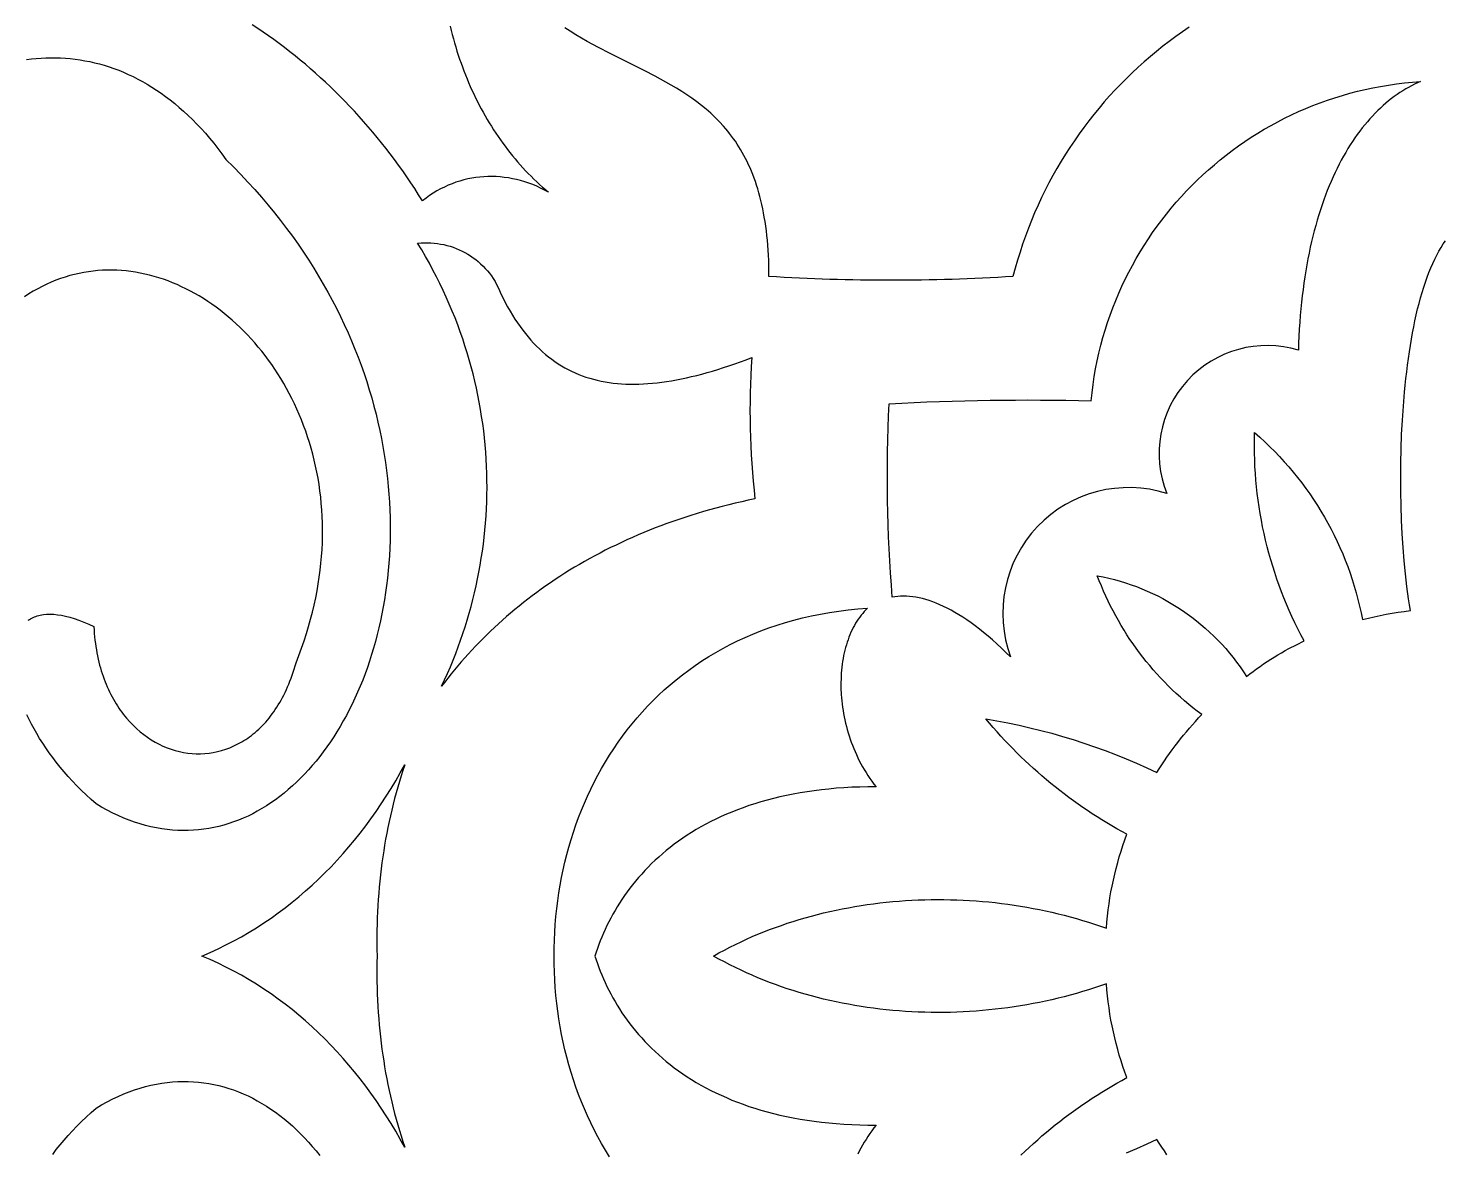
# Model space of a CAD drawing. Extents: x -4950 to -2150, y -1354 to 1346.
# Drawn here: x -2712.7 to -2500.7, y 991.7 to 1160 of the extents above; entities that cross this region are included whole.
import ezdxf

# ---------------------------------------------------------------- set-up
doc = ezdxf.new("R2010")
doc.units = 0
doc.layers.add('LAYER_1', color=18, linetype='CONTINUOUS')

msp = doc.modelspace()

# ---------------------------------------------------------------- linework, layer by layer
at = {"layer": 'LAYER_1'}
for points in [[(-2649.6, 1160.26), (-2649.45, 1159.63), (-2649.29, 1159.01), (-2649.12, 1158.39), (-2648.95, 1157.78), (-2648.77, 1157.17), (-2648.59, 1156.56), (-2648.39, 1155.96), (-2648.19, 1155.36), (-2647.98, 1154.76), (-2647.77, 1154.17), (-2647.55, 1153.58), (-2647.32, 1152.99), (-2647.08, 1152.41), (-2646.84, 1151.84), (-2646.59, 1151.26), (-2646.34, 1150.7), (-2646.08, 1150.13), (-2645.81, 1149.57), (-2645.53, 1149.02), (-2645.25, 1148.47), (-2644.96, 1147.93), (-2644.67, 1147.39), (-2644.37, 1146.86), (-2644.06, 1146.33), (-2643.75, 1145.8), (-2643.43, 1145.29), (-2643.1, 1144.77), (-2642.77, 1144.27), (-2642.43, 1143.77), (-2642.09, 1143.27), (-2641.74, 1142.78), (-2641.38, 1142.3), (-2641.02, 1141.82), (-2640.65, 1141.35), (-2640.27, 1140.88), (-2639.89, 1140.42), (-2639.51, 1139.97), (-2639.12, 1139.52), (-2638.72, 1139.08), (-2638.31, 1138.65), (-2637.91, 1138.23), (-2637.49, 1137.81), (-2637.07, 1137.39), (-2636.64, 1136.99), (-2636.21, 1136.59), (-2635.78, 1136.2), (-2635.33, 1135.81), (-2634.89, 1135.44), (-2635.47, 1135.75), (-2636.06, 1136.04), (-2636.65, 1136.31), (-2637.25, 1136.56), (-2637.85, 1136.78), (-2638.45, 1136.99), (-2639.06, 1137.16), (-2639.67, 1137.32), (-2640.28, 1137.45), (-2640.89, 1137.56), (-2641.5, 1137.65), (-2642.11, 1137.72), (-2642.73, 1137.76), (-2643.34, 1137.78), (-2643.95, 1137.77), (-2644.56, 1137.75), (-2645.16, 1137.69), (-2645.77, 1137.62), (-2646.37, 1137.53), (-2646.97, 1137.41), (-2647.57, 1137.26), (-2648.16, 1137.1), (-2648.74, 1136.91), (-2649.32, 1136.69), (-2649.9, 1136.46), (-2650.47, 1136.2), (-2651.04, 1135.92), (-2651.59, 1135.61), (-2652.14, 1135.28), (-2652.68, 1134.93), (-2653.22, 1134.55), (-2653.74, 1134.15), (-2654.32, 1135.06), (-2654.9, 1135.96), (-2655.5, 1136.85), (-2656.1, 1137.73), (-2656.71, 1138.61), (-2657.33, 1139.47), (-2657.95, 1140.32), (-2658.59, 1141.16), (-2659.23, 1142), (-2659.88, 1142.82), (-2660.54, 1143.63), (-2661.2, 1144.43), (-2661.88, 1145.23), (-2662.56, 1146.01), (-2663.25, 1146.78), (-2663.94, 1147.54), (-2664.65, 1148.29), (-2665.35, 1149.03), (-2666.07, 1149.76), (-2666.8, 1150.48), (-2667.53, 1151.19), (-2668.26, 1151.89), (-2669.01, 1152.57), (-2669.76, 1153.25), (-2670.51, 1153.91), (-2671.28, 1154.57), (-2672.05, 1155.21), (-2672.82, 1155.84), (-2673.6, 1156.46), (-2674.39, 1157.07), (-2675.18, 1157.67), (-2675.98, 1158.26), (-2676.79, 1158.83), (-2677.6, 1159.39), (-2678.41, 1159.95), (-2679.23, 1160.49)], [(-2713.02, 1155.27), (-2712.29, 1155.37), (-2711.57, 1155.44), (-2710.84, 1155.5), (-2710.12, 1155.53), (-2709.39, 1155.55), (-2708.66, 1155.55), (-2707.93, 1155.52), (-2707.2, 1155.48), (-2706.47, 1155.42), (-2705.74, 1155.34), (-2705.01, 1155.24), (-2704.28, 1155.11), (-2703.55, 1154.97), (-2702.83, 1154.81), (-2702.1, 1154.62), (-2701.38, 1154.42), (-2700.65, 1154.19), (-2699.93, 1153.94), (-2699.21, 1153.67), (-2698.5, 1153.38), (-2697.78, 1153.06), (-2697.07, 1152.73), (-2696.36, 1152.37), (-2695.66, 1151.99), (-2694.96, 1151.59), (-2694.26, 1151.16), (-2693.57, 1150.72), (-2692.88, 1150.24), (-2692.19, 1149.75), (-2691.51, 1149.23), (-2690.83, 1148.69), (-2690.16, 1148.13), (-2689.5, 1147.54), (-2688.84, 1146.93), (-2688.18, 1146.29), (-2687.53, 1145.63), (-2686.89, 1144.95), (-2686.25, 1144.24), (-2685.62, 1143.51), (-2685, 1142.75), (-2684.38, 1141.97), (-2683.77, 1141.16), (-2683.17, 1140.32), (-2682.05, 1139.21), (-2680.95, 1138.08), (-2679.88, 1136.95), (-2678.85, 1135.81), (-2677.84, 1134.67), (-2676.86, 1133.51), (-2675.91, 1132.35), (-2674.98, 1131.19), (-2674.09, 1130.02), (-2673.22, 1128.84), (-2672.38, 1127.66), (-2671.57, 1126.47), (-2670.78, 1125.28), (-2670.02, 1124.08), (-2669.29, 1122.88), (-2668.59, 1121.68), (-2667.91, 1120.47), (-2667.25, 1119.26), (-2666.62, 1118.05), (-2666.02, 1116.84), (-2665.45, 1115.62), (-2664.89, 1114.4), (-2664.37, 1113.18), (-2663.86, 1111.96), (-2663.39, 1110.74), (-2662.93, 1109.52), (-2662.5, 1108.3), (-2662.09, 1107.08), (-2661.71, 1105.86), (-2661.35, 1104.64), (-2661.02, 1103.43), (-2660.7, 1102.21), (-2660.41, 1101), (-2660.14, 1099.79), (-2659.9, 1098.58), (-2659.67, 1097.38), (-2659.47, 1096.17), (-2659.29, 1094.98), (-2659.13, 1093.78), (-2658.99, 1092.59), (-2658.87, 1091.41), (-2658.77, 1090.23), (-2658.69, 1089.06), (-2658.63, 1087.89), (-2658.6, 1086.73), (-2658.58, 1085.57), (-2658.58, 1084.42), (-2658.6, 1083.28), (-2658.64, 1082.14), (-2658.7, 1081.02), (-2658.78, 1079.9), (-2658.87, 1078.79), (-2658.98, 1077.68), (-2659.11, 1076.59), (-2659.26, 1075.51), (-2659.43, 1074.43), (-2659.61, 1073.37), (-2659.81, 1072.31), (-2660.03, 1071.27), (-2660.26, 1070.24), (-2660.51, 1069.22), (-2660.78, 1068.21), (-2661.06, 1067.21), (-2661.36, 1066.23), (-2661.67, 1065.26), (-2662, 1064.3), (-2662.34, 1063.35), (-2662.7, 1062.42), (-2663.07, 1061.5), (-2663.46, 1060.59), (-2663.86, 1059.71), (-2664.28, 1058.83), (-2664.7, 1057.97), (-2665.14, 1057.13), (-2665.6, 1056.3), (-2666.07, 1055.49), (-2666.55, 1054.69), (-2667.04, 1053.92), (-2667.54, 1053.15), (-2668.06, 1052.41), (-2668.59, 1051.69), (-2669.13, 1050.98), (-2669.68, 1050.29), (-2670.24, 1049.62), (-2670.82, 1048.97), (-2671.4, 1048.34), (-2672, 1047.73), (-2672.6, 1047.14), (-2673.22, 1046.57), (-2673.84, 1046.02), (-2674.47, 1045.49), (-2675.12, 1044.99), (-2675.77, 1044.5), (-2676.43, 1044.04), (-2677.1, 1043.6), (-2677.78, 1043.18), (-2678.47, 1042.79), (-2679.16, 1042.42), (-2679.86, 1042.07), (-2680.57, 1041.75), (-2681.29, 1041.45), (-2682.02, 1041.18), (-2682.75, 1040.93), (-2683.49, 1040.71), (-2684.23, 1040.51), (-2684.98, 1040.34), (-2685.74, 1040.2), (-2686.5, 1040.08), (-2687.27, 1039.99), (-2688.04, 1039.93), (-2688.82, 1039.9), (-2689.6, 1039.89), (-2690.39, 1039.91), (-2691.18, 1039.96), (-2691.98, 1040.04), (-2692.78, 1040.15), (-2693.58, 1040.29), (-2694.39, 1040.46), (-2695.2, 1040.66), (-2696.01, 1040.89), (-2696.83, 1041.16), (-2697.64, 1041.45), (-2698.47, 1041.77), (-2699.29, 1042.13), (-2700.11, 1042.52), (-2700.94, 1042.94), (-2701.77, 1043.4), (-2702.6, 1043.89), (-2703.35, 1044.55), (-2704.08, 1045.22), (-2704.79, 1045.9), (-2705.48, 1046.59), (-2706.14, 1047.28), (-2706.78, 1047.98), (-2707.39, 1048.69), (-2707.99, 1049.39), (-2708.56, 1050.11), (-2709.1, 1050.82), (-2709.63, 1051.54), (-2710.12, 1052.25), (-2710.6, 1052.97), (-2711.05, 1053.68), (-2711.48, 1054.4), (-2711.89, 1055.11), (-2712.27, 1055.82), (-2712.63, 1056.52), (-2712.96, 1057.22)], [(-2712.76, 1071.38), (-2712.59, 1071.5), (-2712.41, 1071.6), (-2712.22, 1071.7), (-2712.03, 1071.79), (-2711.83, 1071.87), (-2711.62, 1071.95), (-2711.41, 1072.02), (-2711.19, 1072.08), (-2710.97, 1072.13), (-2710.74, 1072.17), (-2710.5, 1072.21), (-2710.01, 1072.26), (-2709.49, 1072.28), (-2708.95, 1072.26), (-2708.39, 1072.2), (-2707.79, 1072.11), (-2707.18, 1071.99), (-2706.53, 1071.82), (-2705.87, 1071.62), (-2705.17, 1071.38), (-2704.45, 1071.1), (-2703.71, 1070.78), (-2702.94, 1070.41), (-2702.91, 1069.9), (-2702.87, 1069.39), (-2702.83, 1068.89), (-2702.77, 1068.39), (-2702.71, 1067.91), (-2702.64, 1067.42), (-2702.56, 1066.95), (-2702.48, 1066.48), (-2702.38, 1066.02), (-2702.29, 1065.56), (-2702.18, 1065.12), (-2702.07, 1064.67), (-2701.95, 1064.24), (-2701.82, 1063.81), (-2701.69, 1063.39), (-2701.55, 1062.98), (-2701.4, 1062.57), (-2701.25, 1062.17), (-2701.09, 1061.78), (-2700.93, 1061.39), (-2700.75, 1061.01), (-2700.58, 1060.64), (-2700.4, 1060.27), (-2700.21, 1059.91), (-2700.02, 1059.56), (-2699.82, 1059.22), (-2699.62, 1058.88), (-2699.41, 1058.55), (-2699.19, 1058.23), (-2698.98, 1057.91), (-2698.75, 1057.61), (-2698.53, 1057.3), (-2698.06, 1056.72), (-2697.57, 1056.17), (-2697.07, 1055.65), (-2696.55, 1055.16), (-2696.02, 1054.69), (-2695.48, 1054.26), (-2694.92, 1053.85), (-2694.35, 1053.48), (-2693.77, 1053.13), (-2693.18, 1052.82), (-2692.59, 1052.54), (-2691.98, 1052.29), (-2691.37, 1052.06), (-2690.75, 1051.87), (-2690.12, 1051.71), (-2689.5, 1051.59), (-2688.86, 1051.49), (-2688.23, 1051.42), (-2687.6, 1051.39), (-2686.96, 1051.39), (-2686.32, 1051.42), (-2685.69, 1051.49), (-2685.06, 1051.58), (-2684.43, 1051.71), (-2683.81, 1051.87), (-2683.19, 1052.07), (-2682.57, 1052.29), (-2681.97, 1052.55), (-2681.37, 1052.85), (-2680.78, 1053.18), (-2680.48, 1053.35), (-2680.2, 1053.54), (-2679.91, 1053.73), (-2679.62, 1053.93), (-2679.34, 1054.14), (-2679.07, 1054.36), (-2678.79, 1054.59), (-2678.52, 1054.83), (-2678.25, 1055.07), (-2677.99, 1055.33), (-2677.73, 1055.59), (-2677.47, 1055.86), (-2677.21, 1056.14), (-2676.96, 1056.43), (-2676.72, 1056.72), (-2676.48, 1057.03), (-2676.24, 1057.35), (-2676.01, 1057.67), (-2675.78, 1058), (-2675.55, 1058.34), (-2675.33, 1058.69), (-2675.12, 1059.05), (-2674.91, 1059.42), (-2674.7, 1059.8), (-2674.51, 1060.18), (-2674.31, 1060.58), (-2674.12, 1060.98), (-2673.94, 1061.39), (-2673.76, 1061.81), (-2673.59, 1062.24), (-2673.42, 1062.68), (-2673.26, 1063.13), (-2673.11, 1063.59), (-2672.96, 1064.06), (-2672.82, 1064.53), (-2672.68, 1065.02), (-2672.26, 1066.11), (-2671.85, 1067.2), (-2671.47, 1068.29), (-2671.12, 1069.37), (-2670.79, 1070.44), (-2670.49, 1071.52), (-2670.22, 1072.58), (-2669.96, 1073.65), (-2669.73, 1074.7), (-2669.53, 1075.76), (-2669.35, 1076.8), (-2669.19, 1077.84), (-2669.05, 1078.88), (-2668.94, 1079.91), (-2668.85, 1080.93), (-2668.78, 1081.94), (-2668.73, 1082.95), (-2668.71, 1083.95), (-2668.7, 1084.95), (-2668.72, 1085.93), (-2668.75, 1086.91), (-2668.81, 1087.88), (-2668.89, 1088.85), (-2668.98, 1089.8), (-2669.1, 1090.75), (-2669.23, 1091.68), (-2669.38, 1092.61), (-2669.55, 1093.53), (-2669.74, 1094.44), (-2669.95, 1095.34), (-2670.17, 1096.23), (-2670.41, 1097.11), (-2670.67, 1097.98), (-2670.94, 1098.84), (-2671.23, 1099.68), (-2671.54, 1100.52), (-2671.86, 1101.35), (-2672.19, 1102.16), (-2672.54, 1102.97), (-2672.91, 1103.76), (-2673.29, 1104.54), (-2673.68, 1105.3), (-2674.09, 1106.06), (-2674.51, 1106.8), (-2674.95, 1107.53), (-2675.39, 1108.25), (-2675.85, 1108.95), (-2676.32, 1109.64), (-2676.81, 1110.31), (-2677.3, 1110.98), (-2677.81, 1111.62), (-2678.32, 1112.26), (-2678.85, 1112.88), (-2679.39, 1113.48), (-2679.94, 1114.07), (-2680.49, 1114.65), (-2681.06, 1115.2), (-2681.64, 1115.75), (-2682.22, 1116.27), (-2682.81, 1116.79), (-2683.42, 1117.28), (-2684.03, 1117.76), (-2684.64, 1118.22), (-2685.27, 1118.67), (-2685.9, 1119.09), (-2686.54, 1119.51), (-2687.18, 1119.9), (-2687.83, 1120.27), (-2688.49, 1120.63), (-2689.15, 1120.97), (-2689.81, 1121.29), (-2690.48, 1121.6), (-2691.16, 1121.88), (-2691.84, 1122.14), (-2692.52, 1122.39), (-2693.21, 1122.62), (-2693.9, 1122.82), (-2694.59, 1123.01), (-2695.29, 1123.17), (-2695.99, 1123.32), (-2696.69, 1123.45), (-2697.39, 1123.55), (-2698.1, 1123.64), (-2698.8, 1123.7), (-2699.51, 1123.74), (-2700.21, 1123.76), (-2700.92, 1123.76), (-2701.63, 1123.74), (-2702.33, 1123.69), (-2703.04, 1123.62), (-2703.74, 1123.53), (-2704.45, 1123.42), (-2705.15, 1123.28), (-2705.85, 1123.12), (-2706.55, 1122.94), (-2707.24, 1122.73), (-2707.93, 1122.5), (-2708.62, 1122.25), (-2709.31, 1121.97), (-2709.99, 1121.66), (-2710.67, 1121.33), (-2711.34, 1120.98), (-2712.01, 1120.6), (-2712.67, 1120.2), (-2713.33, 1119.77)], [(-2625.75, 991.07), (-2626.36, 992.06), (-2626.94, 993.06), (-2627.5, 994.07), (-2628.04, 995.09), (-2628.56, 996.13), (-2629.05, 997.18), (-2629.52, 998.24), (-2629.96, 999.32), (-2630.38, 1000.4), (-2630.78, 1001.49), (-2631.16, 1002.6), (-2631.51, 1003.71), (-2631.84, 1004.83), (-2632.15, 1005.96), (-2632.43, 1007.09), (-2632.69, 1008.23), (-2632.93, 1009.38), (-2633.14, 1010.54), (-2633.33, 1011.7), (-2633.5, 1012.86), (-2633.64, 1014.03), (-2633.77, 1015.21), (-2633.87, 1016.39), (-2633.94, 1017.57), (-2633.99, 1018.75), (-2634.02, 1019.94), (-2634.03, 1021.12), (-2634.02, 1022.31), (-2633.99, 1023.5), (-2633.94, 1024.68), (-2633.87, 1025.86), (-2633.77, 1027.04), (-2633.64, 1028.21), (-2633.5, 1029.38), (-2633.33, 1030.55), (-2633.14, 1031.71), (-2632.93, 1032.86), (-2632.69, 1034.01), (-2632.43, 1035.16), (-2632.15, 1036.29), (-2631.84, 1037.42), (-2631.51, 1038.54), (-2631.16, 1039.65), (-2630.78, 1040.75), (-2630.38, 1041.85), (-2629.96, 1042.93), (-2629.52, 1044), (-2629.05, 1045.06), (-2628.56, 1046.11), (-2628.04, 1047.15), (-2627.5, 1048.18), (-2626.94, 1049.19), (-2626.36, 1050.19), (-2625.75, 1051.17), (-2625.13, 1052.14), (-2624.47, 1053.1), (-2623.8, 1054.04), (-2623.1, 1054.96), (-2622.38, 1055.87), (-2621.63, 1056.76), (-2620.87, 1057.63), (-2620.07, 1058.49), (-2619.26, 1059.32), (-2618.42, 1060.14), (-2617.56, 1060.94), (-2616.68, 1061.71), (-2615.78, 1062.47), (-2614.85, 1063.21), (-2613.9, 1063.92), (-2612.92, 1064.61), (-2611.92, 1065.28), (-2610.9, 1065.93), (-2609.86, 1066.55), (-2608.79, 1067.15), (-2607.7, 1067.73), (-2606.59, 1068.28), (-2605.45, 1068.8), (-2604.29, 1069.3), (-2603.11, 1069.77), (-2601.91, 1070.21), (-2600.68, 1070.63), (-2599.43, 1071.02), (-2598.15, 1071.38), (-2596.86, 1071.71), (-2595.54, 1072.01), (-2594.19, 1072.28), (-2592.83, 1072.52), (-2591.44, 1072.73), (-2590.03, 1072.91), (-2588.59, 1073.06), (-2587.14, 1073.17), (-2587.39, 1072.92), (-2587.63, 1072.67), (-2587.86, 1072.4), (-2588.09, 1072.13), (-2588.3, 1071.84), (-2588.52, 1071.54), (-2588.72, 1071.24), (-2588.91, 1070.92), (-2589.1, 1070.6), (-2589.28, 1070.26), (-2589.45, 1069.92), (-2589.61, 1069.57), (-2589.77, 1069.21), (-2589.91, 1068.84), (-2590.05, 1068.46), (-2590.18, 1068.08), (-2590.3, 1067.69), (-2590.42, 1067.29), (-2590.52, 1066.89), (-2590.62, 1066.48), (-2590.71, 1066.07), (-2590.79, 1065.64), (-2590.86, 1065.22), (-2590.92, 1064.79), (-2590.98, 1064.35), (-2591.02, 1063.91), (-2591.06, 1063.46), (-2591.09, 1063.01), (-2591.1, 1062.56), (-2591.11, 1062.1), (-2591.11, 1061.18), (-2591.07, 1060.25), (-2591.03, 1059.77), (-2590.99, 1059.3), (-2590.93, 1058.83), (-2590.87, 1058.35), (-2590.8, 1057.88), (-2590.72, 1057.4), (-2590.63, 1056.92), (-2590.53, 1056.45), (-2590.42, 1055.97), (-2590.3, 1055.49), (-2590.17, 1055.02), (-2590.03, 1054.54), (-2589.89, 1054.07), (-2589.73, 1053.59), (-2589.56, 1053.12), (-2589.39, 1052.65), (-2589.2, 1052.19), (-2589, 1051.72), (-2588.8, 1051.26), (-2588.58, 1050.8), (-2588.36, 1050.35), (-2588.12, 1049.9), (-2587.87, 1049.45), (-2587.62, 1049.01), (-2587.35, 1048.57), (-2587.07, 1048.13), (-2586.79, 1047.71), (-2586.49, 1047.28), (-2586.18, 1046.86), (-2585.86, 1046.45), (-2587.09, 1046.44), (-2588.3, 1046.41), (-2589.49, 1046.37), (-2590.66, 1046.3), (-2591.81, 1046.22), (-2592.93, 1046.11), (-2594.04, 1045.99), (-2595.12, 1045.86), (-2596.19, 1045.7), (-2597.23, 1045.53), (-2598.26, 1045.35), (-2599.26, 1045.15), (-2600.25, 1044.93), (-2601.22, 1044.7), (-2602.16, 1044.45), (-2603.09, 1044.19), (-2604, 1043.91), (-2604.89, 1043.62), (-2605.76, 1043.32), (-2606.61, 1043), (-2607.44, 1042.67), (-2608.26, 1042.33), (-2609.05, 1041.98), (-2609.83, 1041.61), (-2610.59, 1041.23), (-2611.34, 1040.85), (-2612.06, 1040.45), (-2612.77, 1040.04), (-2613.46, 1039.62), (-2614.14, 1039.19), (-2614.79, 1038.75), (-2615.43, 1038.3), (-2616.06, 1037.84), (-2616.66, 1037.38), (-2617.25, 1036.9), (-2617.83, 1036.42), (-2618.39, 1035.93), (-2618.93, 1035.44), (-2619.45, 1034.94), (-2619.97, 1034.43), (-2620.46, 1033.91), (-2620.94, 1033.39), (-2621.41, 1032.86), (-2621.86, 1032.33), (-2622.29, 1031.79), (-2622.71, 1031.25), (-2623.12, 1030.71), (-2623.51, 1030.16), (-2623.89, 1029.6), (-2624.25, 1029.05), (-2624.6, 1028.49), (-2624.93, 1027.93), (-2625.25, 1027.37), (-2625.56, 1026.8), (-2625.86, 1026.23), (-2626.14, 1025.67), (-2626.41, 1025.1), (-2626.66, 1024.53), (-2626.9, 1023.96), (-2627.13, 1023.39), (-2627.35, 1022.82), (-2627.56, 1022.25), (-2627.75, 1021.69), (-2627.93, 1021.12), (-2627.75, 1020.56), (-2627.56, 1019.99), (-2627.35, 1019.42), (-2627.13, 1018.86), (-2626.9, 1018.29), (-2626.66, 1017.72), (-2626.41, 1017.15), (-2626.14, 1016.58), (-2625.86, 1016.01), (-2625.56, 1015.45), (-2625.25, 1014.88), (-2624.93, 1014.32), (-2624.6, 1013.76), (-2624.25, 1013.2), (-2623.89, 1012.64), (-2623.51, 1012.09), (-2623.12, 1011.54), (-2622.71, 1010.99), (-2622.29, 1010.45), (-2621.86, 1009.92), (-2621.41, 1009.38), (-2620.94, 1008.86), (-2620.46, 1008.34), (-2619.97, 1007.82), (-2619.45, 1007.31), (-2618.93, 1006.81), (-2618.39, 1006.31), (-2617.83, 1005.82), (-2617.25, 1005.34), (-2616.66, 1004.87), (-2616.06, 1004.4), (-2615.43, 1003.95), (-2614.79, 1003.5), (-2614.14, 1003.06), (-2613.46, 1002.63), (-2612.77, 1002.21), (-2612.06, 1001.8), (-2611.34, 1001.4), (-2610.59, 1001.01), (-2609.83, 1000.63), (-2609.05, 1000.27), (-2608.26, 999.92), (-2607.44, 999.57), (-2606.61, 999.24), (-2605.76, 998.93), (-2604.89, 998.62), (-2604, 998.33), (-2603.09, 998.06), (-2602.16, 997.8), (-2601.22, 997.55), (-2600.25, 997.32), (-2599.26, 997.1), (-2598.26, 996.9), (-2597.23, 996.71), (-2596.19, 996.54), (-2595.12, 996.39), (-2594.04, 996.25), (-2592.93, 996.13), (-2591.81, 996.03), (-2590.66, 995.95), (-2589.49, 995.88), (-2588.3, 995.83), (-2587.09, 995.8), (-2585.86, 995.79), (-2586.18, 995.38), (-2586.49, 994.96), (-2586.79, 994.54), (-2587.07, 994.11), (-2587.35, 993.68), (-2587.62, 993.24), (-2587.87, 992.8), (-2588.12, 992.35), (-2588.36, 991.9), (-2588.58, 991.44)], [(-2709.1, 991.43), (-2708.56, 992.14), (-2707.99, 992.85), (-2707.39, 993.56), (-2706.78, 994.26), (-2706.14, 994.96), (-2705.48, 995.66), (-2704.79, 996.34), (-2704.08, 997.02), (-2703.35, 997.69), (-2702.6, 998.36), (-2701.77, 998.85), (-2700.94, 999.3), (-2700.11, 999.72), (-2699.29, 1000.11), (-2698.47, 1000.47), (-2697.64, 1000.8), (-2696.83, 1001.09), (-2696.01, 1001.35), (-2695.2, 1001.58), (-2694.39, 1001.78), (-2693.58, 1001.95), (-2692.78, 1002.09), (-2691.98, 1002.2), (-2691.18, 1002.28), (-2690.39, 1002.33), (-2689.6, 1002.36), (-2688.82, 1002.35), (-2688.04, 1002.31), (-2687.27, 1002.25), (-2686.5, 1002.16), (-2685.74, 1002.05), (-2684.98, 1001.9), (-2684.23, 1001.73), (-2683.49, 1001.54), (-2682.75, 1001.31), (-2682.02, 1001.07), (-2681.29, 1000.79), (-2680.57, 1000.5), (-2679.86, 1000.17), (-2679.16, 999.83), (-2678.47, 999.46), (-2677.78, 999.06), (-2677.1, 998.65), (-2676.43, 998.21), (-2675.77, 997.74), (-2675.12, 997.26), (-2674.47, 996.75), (-2673.84, 996.23), (-2673.22, 995.68), (-2672.6, 995.11), (-2672, 994.52), (-2671.4, 993.91), (-2670.82, 993.27), (-2670.24, 992.62), (-2669.68, 991.95), (-2669.13, 991.27)], [(-2542.32, 991.37), (-2542.7, 991.94), (-2543.09, 992.51), (-2543.46, 993.09), (-2543.83, 993.68), (-2545.35, 992.96), (-2546.89, 992.28), (-2548.44, 991.62)]]:
    msp.add_lwpolyline(points, dxfattribs=at)
for points in [[(-2539, 1160.11), (-2540, 1159.43), (-2540.99, 1158.72), (-2541.96, 1158), (-2542.92, 1157.27), (-2543.87, 1156.51), (-2544.8, 1155.74), (-2545.71, 1154.94), (-2546.61, 1154.14), (-2547.5, 1153.31), (-2548.37, 1152.47), (-2549.23, 1151.61), (-2550.07, 1150.73), (-2550.89, 1149.84), (-2551.69, 1148.93), (-2552.48, 1148), (-2553.26, 1147.06), (-2554.01, 1146.1), (-2554.75, 1145.13), (-2555.47, 1144.14), (-2556.17, 1143.14), (-2556.85, 1142.13), (-2557.51, 1141.1), (-2558.16, 1140.05), (-2558.78, 1138.99), (-2559.39, 1137.92), (-2559.98, 1136.83), (-2560.54, 1135.73), (-2561.09, 1134.62), (-2561.61, 1133.49), (-2562.12, 1132.35), (-2562.6, 1131.2), (-2563.06, 1130.04), (-2563.5, 1128.86), (-2563.92, 1127.67), (-2564.31, 1126.47), (-2564.68, 1125.26), (-2565.03, 1124.04), (-2565.36, 1122.81, -0.030769), (-2601.89, 1122.81), (-2601.89, 1123.63), (-2601.91, 1124.44), (-2601.93, 1125.23), (-2601.97, 1126.01), (-2602.01, 1126.77), (-2602.07, 1127.52), (-2602.13, 1128.25), (-2602.2, 1128.97), (-2602.28, 1129.67), (-2602.37, 1130.35), (-2602.47, 1131.03), (-2602.58, 1131.69), (-2602.7, 1132.33), (-2602.82, 1132.96), (-2602.95, 1133.58), (-2603.09, 1134.18), (-2603.24, 1134.77), (-2603.4, 1135.35), (-2603.57, 1135.92), (-2603.74, 1136.47), (-2603.92, 1137.01), (-2604.11, 1137.54), (-2604.31, 1138.06), (-2604.51, 1138.57), (-2604.72, 1139.06), (-2604.94, 1139.55), (-2605.16, 1140.02), (-2605.39, 1140.48), (-2605.63, 1140.94), (-2605.88, 1141.38), (-2606.13, 1141.81), (-2606.39, 1142.23), (-2606.65, 1142.64), (-2606.92, 1143.05), (-2607.2, 1143.44), (-2607.48, 1143.83), (-2607.77, 1144.21), (-2608.06, 1144.57), (-2608.36, 1144.93), (-2608.67, 1145.29), (-2609.29, 1145.97), (-2609.94, 1146.62), (-2610.6, 1147.25), (-2611.28, 1147.84), (-2611.99, 1148.42), (-2612.7, 1148.97), (-2613.44, 1149.5), (-2614.18, 1150.02), (-2614.95, 1150.51), (-2615.72, 1150.99), (-2616.51, 1151.46), (-2617.31, 1151.91), (-2618.11, 1152.36), (-2618.93, 1152.79), (-2620.59, 1153.65), (-2622.27, 1154.49), (-2623.97, 1155.33), (-2625.68, 1156.19), (-2627.39, 1157.07), (-2628.24, 1157.53), (-2629.09, 1158), (-2629.94, 1158.49), (-2630.79, 1158.99), (-2631.63, 1159.51), (-2632.46, 1160.05)], [(-2564.18, 991.3), (-2563.56, 991.89), (-2562.93, 992.48), (-2562.3, 993.06), (-2561.66, 993.63), (-2561.02, 994.19), (-2560.36, 994.74), (-2559.7, 995.29), (-2559.04, 995.83), (-2558.37, 996.36), (-2557.69, 996.88), (-2557, 997.39), (-2556.31, 997.9), (-2555.62, 998.4), (-2554.92, 998.89), (-2554.21, 999.37), (-2553.49, 999.84), (-2552.77, 1000.31), (-2552.05, 1000.76), (-2551.31, 1001.21), (-2550.58, 1001.65), (-2549.83, 1002.08), (-2549.09, 1002.5), (-2548.33, 1002.92), (-2548.63, 1003.75), (-2548.92, 1004.59), (-2549.19, 1005.44), (-2549.45, 1006.29), (-2549.69, 1007.15), (-2549.92, 1008.02), (-2550.13, 1008.89), (-2550.33, 1009.77), (-2550.52, 1010.65), (-2550.69, 1011.54), (-2550.84, 1012.44), (-2550.98, 1013.34), (-2551.1, 1014.24), (-2551.21, 1015.15), (-2551.3, 1016.06), (-2551.38, 1016.98), (-2552.27, 1016.67), (-2553.16, 1016.36), (-2554.06, 1016.07), (-2554.96, 1015.8), (-2555.87, 1015.53), (-2556.78, 1015.27), (-2557.7, 1015.03), (-2558.62, 1014.8), (-2559.54, 1014.58), (-2560.47, 1014.37), (-2561.41, 1014.18), (-2562.34, 1013.99), (-2563.28, 1013.82), (-2564.23, 1013.66), (-2565.17, 1013.51), (-2566.12, 1013.38), (-2567.07, 1013.25), (-2568.02, 1013.14), (-2568.98, 1013.04), (-2569.93, 1012.95), (-2570.89, 1012.88), (-2571.85, 1012.81), (-2572.81, 1012.76), (-2573.77, 1012.72), (-2574.73, 1012.69), (-2575.69, 1012.68), (-2576.65, 1012.67), (-2577.62, 1012.68), (-2578.58, 1012.7), (-2579.54, 1012.73), (-2580.49, 1012.78), (-2581.45, 1012.83), (-2582.41, 1012.9), (-2583.36, 1012.98), (-2584.32, 1013.08), (-2585.27, 1013.18), (-2586.22, 1013.3), (-2587.17, 1013.43), (-2588.11, 1013.57), (-2589.05, 1013.73), (-2589.99, 1013.89), (-2590.92, 1014.07), (-2591.85, 1014.26), (-2592.78, 1014.47), (-2593.7, 1014.68), (-2594.62, 1014.91), (-2595.54, 1015.15), (-2596.45, 1015.4), (-2597.35, 1015.67), (-2598.25, 1015.94), (-2599.14, 1016.23), (-2600.03, 1016.53), (-2600.92, 1016.85), (-2601.79, 1017.17), (-2602.66, 1017.51), (-2603.53, 1017.86), (-2604.38, 1018.23), (-2605.23, 1018.6), (-2606.07, 1018.99), (-2606.91, 1019.39), (-2607.74, 1019.81), (-2608.56, 1020.23), (-2609.37, 1020.67), (-2610.17, 1021.12), (-2609.37, 1021.57), (-2608.56, 1022.01), (-2607.74, 1022.44), (-2606.91, 1022.85), (-2606.07, 1023.25), (-2605.23, 1023.64), (-2604.38, 1024.02), (-2603.53, 1024.38), (-2602.66, 1024.73), (-2601.79, 1025.07), (-2600.92, 1025.4), (-2600.03, 1025.71), (-2599.14, 1026.01), (-2598.25, 1026.3), (-2597.35, 1026.58), (-2596.45, 1026.85), (-2595.54, 1027.1), (-2594.62, 1027.34), (-2593.7, 1027.57), (-2592.78, 1027.78), (-2591.85, 1027.98), (-2590.92, 1028.18), (-2589.99, 1028.35), (-2589.05, 1028.52), (-2588.11, 1028.67), (-2587.17, 1028.82), (-2586.22, 1028.95), (-2585.27, 1029.06), (-2584.32, 1029.17), (-2583.36, 1029.26), (-2582.41, 1029.34), (-2581.45, 1029.41), (-2580.49, 1029.47), (-2579.54, 1029.51), (-2578.58, 1029.55), (-2577.62, 1029.57), (-2576.65, 1029.57), (-2575.69, 1029.57), (-2574.73, 1029.55), (-2573.77, 1029.53), (-2572.81, 1029.49), (-2571.85, 1029.43), (-2570.89, 1029.37), (-2569.93, 1029.29), (-2568.98, 1029.21), (-2568.02, 1029.11), (-2567.07, 1028.99), (-2566.12, 1028.87), (-2565.17, 1028.73), (-2564.23, 1028.58), (-2563.28, 1028.43), (-2562.34, 1028.25), (-2561.41, 1028.07), (-2560.47, 1027.87), (-2559.54, 1027.67), (-2558.62, 1027.45), (-2557.7, 1027.22), (-2556.78, 1026.97), (-2555.87, 1026.72), (-2554.96, 1026.45), (-2554.06, 1026.17), (-2553.16, 1025.88), (-2552.27, 1025.58), (-2551.38, 1025.27), (-2551.3, 1026.18), (-2551.21, 1027.1), (-2551.1, 1028.01), (-2550.98, 1028.91), (-2550.84, 1029.81), (-2550.69, 1030.7), (-2550.52, 1031.59), (-2550.33, 1032.48), (-2550.13, 1033.35), (-2549.92, 1034.23), (-2549.69, 1035.09), (-2549.45, 1035.95), (-2549.19, 1036.81), (-2548.92, 1037.65), (-2548.63, 1038.49), (-2548.33, 1039.33), (-2549.09, 1039.74), (-2549.83, 1040.16), (-2550.58, 1040.59), (-2551.31, 1041.03), (-2552.05, 1041.48), (-2552.77, 1041.94), (-2553.49, 1042.4), (-2554.21, 1042.88), (-2554.92, 1043.36), (-2555.62, 1043.85), (-2556.31, 1044.35), (-2557, 1044.85), (-2557.69, 1045.37), (-2558.37, 1045.89), (-2559.04, 1046.42), (-2559.7, 1046.96), (-2560.36, 1047.5), (-2561.02, 1048.06), (-2561.66, 1048.62), (-2562.3, 1049.19), (-2562.93, 1049.77), (-2563.56, 1050.35), (-2564.18, 1050.94), (-2564.79, 1051.54), (-2565.4, 1052.15), (-2565.99, 1052.77), (-2566.58, 1053.39), (-2567.17, 1054.02), (-2567.74, 1054.66), (-2568.31, 1055.3), (-2568.87, 1055.95), (-2569.43, 1056.61), (-2567.77, 1056.32), (-2566.11, 1056), (-2564.46, 1055.66), (-2562.82, 1055.28), (-2561.19, 1054.88), (-2559.56, 1054.45), (-2557.95, 1053.99), (-2556.34, 1053.5), (-2554.74, 1052.98), (-2553.15, 1052.43), (-2551.57, 1051.86), (-2550, 1051.26), (-2548.44, 1050.63), (-2546.89, 1049.97), (-2545.35, 1049.28), (-2543.83, 1048.57), (-2543.46, 1049.15), (-2543.09, 1049.73), (-2542.7, 1050.31), (-2542.32, 1050.88), (-2541.92, 1051.44), (-2541.52, 1052), (-2541.11, 1052.55), (-2540.69, 1053.09), (-2540.27, 1053.63), (-2539.83, 1054.17), (-2539.4, 1054.69), (-2538.95, 1055.22), (-2538.5, 1055.73), (-2538.04, 1056.24), (-2537.58, 1056.75), (-2537.11, 1057.24), (-2537.77, 1057.74), (-2538.42, 1058.26), (-2539.06, 1058.78), (-2539.69, 1059.31), (-2540.31, 1059.85), (-2540.92, 1060.41), (-2541.52, 1060.97), (-2542.11, 1061.55), (-2542.69, 1062.13), (-2543.26, 1062.73), (-2543.81, 1063.34), (-2544.36, 1063.95), (-2544.89, 1064.58), (-2545.41, 1065.21), (-2545.93, 1065.85), (-2546.43, 1066.51), (-2546.91, 1067.17), (-2547.39, 1067.84), (-2547.85, 1068.51), (-2548.3, 1069.2), (-2548.74, 1069.9), (-2549.17, 1070.6), (-2549.59, 1071.31), (-2549.99, 1072.03), (-2550.38, 1072.76), (-2550.76, 1073.49), (-2551.12, 1074.23), (-2551.47, 1074.98), (-2551.81, 1075.74), (-2552.13, 1076.5), (-2552.44, 1077.27), (-2552.74, 1078.04, -0.209037), (-2530.39, 1062.93), (-2529.89, 1063.33), (-2529.39, 1063.72), (-2528.89, 1064.1), (-2528.37, 1064.47), (-2527.85, 1064.83), (-2527.33, 1065.18), (-2526.79, 1065.53), (-2526.26, 1065.86), (-2525.71, 1066.19), (-2525.17, 1066.51), (-2524.61, 1066.82), (-2524.05, 1067.13), (-2522.93, 1067.71), (-2521.78, 1068.27), (-2522.26, 1069.17), (-2522.72, 1070.07), (-2523.17, 1070.99), (-2523.6, 1071.91), (-2524.01, 1072.83), (-2524.41, 1073.76), (-2524.8, 1074.7), (-2525.17, 1075.64), (-2525.52, 1076.59), (-2525.86, 1077.54), (-2526.18, 1078.5), (-2526.49, 1079.46), (-2526.78, 1080.43), (-2527.05, 1081.4), (-2527.31, 1082.38), (-2527.55, 1083.36), (-2527.78, 1084.35), (-2527.99, 1085.33), (-2528.18, 1086.33), (-2528.36, 1087.32), (-2528.52, 1088.32), (-2528.66, 1089.32), (-2528.79, 1090.32), (-2528.9, 1091.33), (-2529, 1092.34), (-2529.08, 1093.35), (-2529.14, 1094.36), (-2529.18, 1095.38), (-2529.21, 1096.39), (-2529.22, 1097.41), (-2529.22, 1098.43), (-2529.2, 1099.45), (-2528.42, 1098.76), (-2527.65, 1098.05), (-2526.9, 1097.34), (-2526.17, 1096.61), (-2525.46, 1095.86), (-2524.76, 1095.1), (-2524.08, 1094.33), (-2523.42, 1093.54), (-2522.77, 1092.74), (-2522.14, 1091.93), (-2521.53, 1091.1), (-2520.94, 1090.27), (-2520.36, 1089.42), (-2519.8, 1088.56), (-2519.26, 1087.69), (-2518.74, 1086.8), (-2518.24, 1085.91), (-2517.75, 1085.01), (-2517.29, 1084.1), (-2516.84, 1083.17), (-2516.42, 1082.24), (-2516.01, 1081.3), (-2515.62, 1080.35), (-2515.26, 1079.39), (-2514.91, 1078.43), (-2514.58, 1077.45), (-2514.27, 1076.47), (-2513.98, 1075.48), (-2513.72, 1074.48), (-2513.47, 1073.48), (-2513.25, 1072.47), (-2513.04, 1071.46), (-2512.17, 1071.68), (-2511.29, 1071.89), (-2510.4, 1072.08), (-2509.51, 1072.26), (-2508.61, 1072.43), (-2507.71, 1072.57), (-2506.8, 1072.7), (-2505.88, 1072.82), (-2506.02, 1073.69), (-2506.15, 1074.58), (-2506.4, 1076.41), (-2506.61, 1078.31), (-2506.8, 1080.26), (-2506.96, 1082.25), (-2507.09, 1084.29), (-2507.2, 1086.37), (-2507.27, 1088.47), (-2507.31, 1090.6), (-2507.33, 1092.73), (-2507.31, 1094.88), (-2507.27, 1097.03), (-2507.19, 1099.17), (-2507.08, 1101.3), (-2506.93, 1103.41), (-2506.76, 1105.5), (-2506.66, 1106.53), (-2506.55, 1107.55), (-2506.43, 1108.56), (-2506.31, 1109.56), (-2506.17, 1110.55), (-2506.03, 1111.53), (-2505.88, 1112.49), (-2505.72, 1113.44), (-2505.55, 1114.37), (-2505.37, 1115.29), (-2505.19, 1116.2), (-2504.99, 1117.08), (-2504.79, 1117.95), (-2504.57, 1118.79), (-2504.35, 1119.62), (-2504.12, 1120.43), (-2503.88, 1121.21), (-2503.63, 1121.97), (-2503.37, 1122.71), (-2503.1, 1123.43), (-2502.82, 1124.12), (-2502.54, 1124.78), (-2502.24, 1125.42), (-2501.93, 1126.03), (-2501.62, 1126.61), (-2501.29, 1127.16), (-2500.95, 1127.68), (-2500.61, 1128.17)]]:
    msp.add_lwpolyline(points, format="xyb", dxfattribs=at)
msp.add_lwpolyline([(-2504.37, 1151.98), (-2504.82, 1151.79), (-2505.26, 1151.58), (-2505.7, 1151.36), (-2506.14, 1151.12), (-2506.58, 1150.88), (-2507.01, 1150.61), (-2507.44, 1150.34), (-2507.87, 1150.05), (-2508.29, 1149.75), (-2508.71, 1149.43), (-2509.13, 1149.1), (-2509.54, 1148.76), (-2509.95, 1148.4), (-2510.36, 1148.03), (-2510.76, 1147.64), (-2511.16, 1147.24), (-2511.55, 1146.83), (-2511.94, 1146.41), (-2512.32, 1145.97), (-2512.7, 1145.51), (-2513.08, 1145.05), (-2513.45, 1144.57), (-2513.82, 1144.07), (-2514.18, 1143.56), (-2514.53, 1143.04), (-2514.88, 1142.5), (-2515.22, 1141.95), (-2515.56, 1141.39), (-2515.89, 1140.81), (-2516.22, 1140.22), (-2516.53, 1139.61), (-2516.85, 1139), (-2517.15, 1138.36), (-2517.45, 1137.71), (-2517.75, 1137.05), (-2518.03, 1136.38), (-2518.31, 1135.69), (-2518.58, 1134.99), (-2518.84, 1134.27), (-2519.1, 1133.54), (-2519.35, 1132.79), (-2519.59, 1132.03), (-2519.82, 1131.26), (-2520.05, 1130.47), (-2520.26, 1129.67), (-2520.47, 1128.86), (-2520.67, 1128.03), (-2520.86, 1127.19), (-2521.05, 1126.33), (-2521.22, 1125.46), (-2521.38, 1124.57), (-2521.54, 1123.67), (-2521.68, 1122.76), (-2521.82, 1121.83), (-2521.95, 1120.89), (-2522.06, 1119.93), (-2522.17, 1118.96), (-2522.27, 1117.98), (-2522.35, 1116.98), (-2522.43, 1115.96), (-2522.5, 1114.94), (-2522.55, 1113.9), (-2522.6, 1112.84), (-2522.63, 1111.77, 0.629642), (-2542.34, 1090.33, 0.625155), (-2565.72, 1065.88), (-2566.41, 1066.56), (-2567.1, 1067.21), (-2567.77, 1067.83), (-2568.44, 1068.43), (-2569.1, 1068.99), (-2569.75, 1069.53), (-2570.39, 1070.04), (-2571.02, 1070.52), (-2571.64, 1070.98), (-2572.26, 1071.41), (-2572.86, 1071.81), (-2573.46, 1072.18), (-2574.05, 1072.54), (-2574.62, 1072.86), (-2575.19, 1073.16), (-2575.75, 1073.44), (-2576.3, 1073.69), (-2576.84, 1073.92), (-2577.38, 1074.12), (-2577.9, 1074.31), (-2578.41, 1074.46), (-2578.92, 1074.6), (-2579.41, 1074.72), (-2579.9, 1074.81), (-2580.37, 1074.88), (-2580.84, 1074.93), (-2581.3, 1074.97), (-2581.75, 1074.98), (-2582.18, 1074.97), (-2582.61, 1074.94), (-2583.03, 1074.89), (-2583.44, 1074.83), (-2583.57, 1076.63), (-2583.69, 1078.44), (-2583.8, 1080.25), (-2583.89, 1082.06), (-2583.97, 1083.87), (-2584.04, 1085.67), (-2584.09, 1087.48), (-2584.12, 1089.29), (-2584.14, 1091.1), (-2584.15, 1092.91), (-2584.15, 1094.72), (-2584.13, 1096.53), (-2584.09, 1098.35), (-2584.05, 1100.16), (-2583.98, 1101.97), (-2583.91, 1103.77, -0.020022), (-2553.66, 1104.21), (-2553.53, 1105.42), (-2553.38, 1106.63), (-2553.19, 1107.83), (-2552.99, 1109.01), (-2552.75, 1110.19), (-2552.49, 1111.36), (-2552.21, 1112.52), (-2551.9, 1113.66), (-2551.56, 1114.8), (-2551.2, 1115.92), (-2550.82, 1117.04), (-2550.41, 1118.14), (-2549.98, 1119.23), (-2549.53, 1120.3), (-2549.05, 1121.37), (-2548.55, 1122.42), (-2548.03, 1123.46), (-2547.49, 1124.48), (-2546.92, 1125.49), (-2546.34, 1126.49), (-2545.73, 1127.47), (-2545.1, 1128.44), (-2544.46, 1129.39), (-2543.79, 1130.33), (-2543.1, 1131.25), (-2542.4, 1132.16), (-2541.67, 1133.05), (-2540.93, 1133.92), (-2540.16, 1134.78), (-2539.38, 1135.62), (-2538.59, 1136.44), (-2537.77, 1137.24), (-2536.94, 1138.03), (-2536.09, 1138.8), (-2535.22, 1139.55), (-2534.34, 1140.28), (-2533.44, 1140.99), (-2532.53, 1141.69), (-2531.6, 1142.36), (-2530.66, 1143.02), (-2529.7, 1143.65), (-2528.73, 1144.26), (-2527.74, 1144.85), (-2526.74, 1145.43), (-2525.73, 1145.98), (-2524.7, 1146.5), (-2523.66, 1147.01), (-2522.61, 1147.49), (-2521.55, 1147.96), (-2520.47, 1148.4), (-2519.39, 1148.81), (-2518.29, 1149.2), (-2517.18, 1149.57), (-2516.06, 1149.92), (-2514.94, 1150.24), (-2513.8, 1150.53), (-2512.65, 1150.8), (-2511.49, 1151.05), (-2510.33, 1151.27), (-2509.15, 1151.46), (-2507.97, 1151.63), (-2506.78, 1151.78), (-2505.58, 1151.89)], format="xyb", close=True, dxfattribs=at)
for points in [[(-2654.47, 1127.79), (-2653.97, 1127.83), (-2653.47, 1127.86), (-2652.98, 1127.86), (-2652.49, 1127.84), (-2652, 1127.8), (-2651.51, 1127.75), (-2651.03, 1127.67), (-2650.55, 1127.58), (-2650.08, 1127.46), (-2649.61, 1127.33), (-2649.15, 1127.18), (-2648.7, 1127.01), (-2648.26, 1126.82), (-2647.82, 1126.62), (-2647.39, 1126.4), (-2646.97, 1126.16), (-2646.56, 1125.9), (-2646.16, 1125.63), (-2645.78, 1125.34), (-2645.4, 1125.04), (-2645.04, 1124.72), (-2644.69, 1124.38), (-2644.35, 1124.03), (-2644.03, 1123.67), (-2643.72, 1123.29), (-2643.43, 1122.89), (-2643.15, 1122.49), (-2642.89, 1122.06), (-2642.65, 1121.63), (-2642.42, 1121.18), (-2642.22, 1120.72), (-2642.03, 1120.24), (-2641.69, 1119.57), (-2641.35, 1118.91), (-2641, 1118.26), (-2640.64, 1117.64), (-2640.28, 1117.04), (-2639.91, 1116.45), (-2639.53, 1115.88), (-2639.14, 1115.33), (-2638.75, 1114.8), (-2638.35, 1114.28), (-2637.94, 1113.78), (-2637.53, 1113.3), (-2637.11, 1112.84), (-2636.68, 1112.4), (-2636.24, 1111.97), (-2635.79, 1111.56), (-2635.34, 1111.16), (-2634.88, 1110.79), (-2634.41, 1110.43), (-2633.93, 1110.09), (-2633.45, 1109.76), (-2632.96, 1109.46), (-2632.46, 1109.16), (-2631.95, 1108.89), (-2631.43, 1108.63), (-2630.91, 1108.39), (-2630.37, 1108.17), (-2629.83, 1107.96), (-2629.28, 1107.77), (-2628.72, 1107.59), (-2628.16, 1107.43), (-2627.58, 1107.29), (-2627, 1107.16), (-2626.41, 1107.05), (-2625.81, 1106.95), (-2625.2, 1106.87), (-2624.58, 1106.8), (-2623.96, 1106.76), (-2623.32, 1106.72), (-2622.68, 1106.7), (-2622.02, 1106.7), (-2621.36, 1106.71), (-2620.69, 1106.74), (-2620.01, 1106.78), (-2619.32, 1106.84), (-2618.62, 1106.91), (-2617.92, 1107), (-2617.2, 1107.1), (-2616.47, 1107.22), (-2615.74, 1107.35), (-2614.99, 1107.49), (-2614.24, 1107.65), (-2613.48, 1107.83), (-2612.7, 1108.02), (-2611.92, 1108.22), (-2611.13, 1108.43), (-2610.33, 1108.67), (-2609.52, 1108.91), (-2608.7, 1109.17), (-2607.87, 1109.44), (-2607.02, 1109.73), (-2606.17, 1110.03), (-2605.31, 1110.34), (-2604.44, 1110.67), (-2604.53, 1109.35), (-2604.6, 1108.02), (-2604.65, 1106.7), (-2604.69, 1105.38), (-2604.72, 1104.06), (-2604.73, 1102.74), (-2604.72, 1101.41), (-2604.7, 1100.09), (-2604.67, 1098.77), (-2604.61, 1097.45), (-2604.55, 1096.13), (-2604.46, 1094.81), (-2604.37, 1093.49), (-2604.25, 1092.17), (-2604.12, 1090.85), (-2603.98, 1089.54), (-2604.98, 1089.33), (-2605.96, 1089.11), (-2606.94, 1088.88), (-2607.91, 1088.65), (-2608.88, 1088.4), (-2609.83, 1088.15), (-2610.78, 1087.89), (-2611.71, 1087.62), (-2612.64, 1087.34), (-2613.56, 1087.06), (-2614.48, 1086.77), (-2615.38, 1086.46), (-2616.28, 1086.15), (-2617.17, 1085.84), (-2618.05, 1085.51), (-2618.92, 1085.18), (-2619.78, 1084.83), (-2620.63, 1084.49), (-2621.48, 1084.13), (-2622.32, 1083.77), (-2623.15, 1083.39), (-2623.97, 1083.02), (-2624.78, 1082.63), (-2625.59, 1082.24), (-2626.38, 1081.84), (-2627.17, 1081.43), (-2627.95, 1081.01), (-2628.72, 1080.59), (-2629.48, 1080.16), (-2630.24, 1079.73), (-2630.98, 1079.29), (-2631.72, 1078.84), (-2632.45, 1078.39), (-2633.17, 1077.93), (-2633.88, 1077.46), (-2634.59, 1076.98), (-2635.28, 1076.5), (-2635.97, 1076.02), (-2636.65, 1075.53), (-2637.32, 1075.03), (-2637.98, 1074.52), (-2638.64, 1074.02), (-2639.28, 1073.5), (-2639.92, 1072.98), (-2640.55, 1072.45), (-2641.16, 1071.92), (-2641.78, 1071.38), (-2642.38, 1070.84), (-2642.97, 1070.29), (-2643.56, 1069.74), (-2644.14, 1069.18), (-2644.71, 1068.61), (-2645.27, 1068.05), (-2645.82, 1067.47), (-2646.36, 1066.89), (-2646.9, 1066.31), (-2647.43, 1065.72), (-2647.94, 1065.13), (-2648.45, 1064.53), (-2648.95, 1063.93), (-2649.45, 1063.33), (-2649.93, 1062.71), (-2650.41, 1062.1), (-2650.88, 1061.48), (-2650.43, 1062.45), (-2649.99, 1063.42), (-2649.57, 1064.4), (-2649.17, 1065.39), (-2648.78, 1066.37), (-2648.41, 1067.37), (-2648.05, 1068.37), (-2647.71, 1069.37), (-2647.38, 1070.38), (-2647.06, 1071.39), (-2646.77, 1072.41), (-2646.48, 1073.43), (-2646.22, 1074.45), (-2645.97, 1075.48), (-2645.73, 1076.51), (-2645.51, 1077.55), (-2645.3, 1078.58), (-2645.12, 1079.63), (-2644.94, 1080.67), (-2644.78, 1081.71), (-2644.64, 1082.76), (-2644.52, 1083.81), (-2644.41, 1084.87), (-2644.32, 1085.92), (-2644.24, 1086.98), (-2644.18, 1088.04), (-2644.13, 1089.1), (-2644.1, 1090.16), (-2644.09, 1091.22), (-2644.1, 1092.28), (-2644.12, 1093.35), (-2644.16, 1094.41), (-2644.21, 1095.48), (-2644.28, 1096.54), (-2644.37, 1097.61), (-2644.47, 1098.67), (-2644.59, 1099.74), (-2644.73, 1100.8), (-2644.89, 1101.87), (-2645.06, 1102.93), (-2645.25, 1103.99), (-2645.46, 1105.05), (-2645.68, 1106.11), (-2645.92, 1107.17), (-2646.18, 1108.23), (-2646.45, 1109.28), (-2646.75, 1110.34), (-2647.06, 1111.39), (-2647.39, 1112.44), (-2647.73, 1113.48), (-2648.1, 1114.53), (-2648.48, 1115.57), (-2648.88, 1116.61), (-2649.3, 1117.64), (-2649.73, 1118.68), (-2650.18, 1119.7), (-2650.66, 1120.73), (-2651.15, 1121.75), (-2651.65, 1122.77), (-2652.18, 1123.78), (-2652.72, 1124.79), (-2653.29, 1125.79), (-2653.87, 1126.79)], [(-2656.4, 1049.73), (-2656.68, 1048.9), (-2656.95, 1048.06), (-2657.21, 1047.22), (-2657.45, 1046.38), (-2657.69, 1045.53), (-2657.92, 1044.68), (-2658.14, 1043.83), (-2658.35, 1042.97), (-2658.55, 1042.1), (-2658.74, 1041.24), (-2658.92, 1040.37), (-2659.1, 1039.49), (-2659.26, 1038.61), (-2659.41, 1037.73), (-2659.55, 1036.84), (-2659.69, 1035.95), (-2659.81, 1035.05), (-2659.93, 1034.15), (-2660.03, 1033.25), (-2660.13, 1032.34), (-2660.22, 1031.43), (-2660.29, 1030.51), (-2660.36, 1029.59), (-2660.42, 1028.67), (-2660.47, 1027.74), (-2660.51, 1026.81), (-2660.54, 1025.87), (-2660.56, 1024.93), (-2660.57, 1023.98), (-2660.57, 1023.03), (-2660.56, 1022.08), (-2660.54, 1021.12), (-2660.56, 1020.17), (-2660.57, 1019.21), (-2660.57, 1018.26), (-2660.56, 1017.32), (-2660.54, 1016.38), (-2660.51, 1015.44), (-2660.47, 1014.51), (-2660.42, 1013.58), (-2660.36, 1012.65), (-2660.29, 1011.73), (-2660.22, 1010.82), (-2660.13, 1009.9), (-2660.03, 1009), (-2659.93, 1008.09), (-2659.81, 1007.19), (-2659.69, 1006.3), (-2659.55, 1005.41), (-2659.41, 1004.52), (-2659.26, 1003.63), (-2659.1, 1002.76), (-2658.92, 1001.88), (-2658.74, 1001.01), (-2658.55, 1000.14), (-2658.35, 999.28), (-2658.14, 998.42), (-2657.92, 997.56), (-2657.69, 996.71), (-2657.45, 995.87), (-2657.21, 995.02), (-2656.95, 994.19), (-2656.68, 993.35), (-2656.4, 992.52), (-2657.07, 993.72), (-2657.75, 994.9), (-2658.45, 996.07), (-2659.18, 997.22), (-2659.92, 998.36), (-2660.68, 999.48), (-2661.46, 1000.58), (-2662.25, 1001.66), (-2663.07, 1002.72), (-2663.91, 1003.77), (-2664.76, 1004.79), (-2665.63, 1005.8), (-2666.52, 1006.79), (-2667.43, 1007.75), (-2668.36, 1008.7), (-2669.3, 1009.62), (-2670.27, 1010.52), (-2671.25, 1011.4), (-2672.24, 1012.25), (-2673.26, 1013.09), (-2674.29, 1013.9), (-2675.34, 1014.68), (-2676.41, 1015.44), (-2677.49, 1016.18), (-2678.59, 1016.89), (-2679.71, 1017.57), (-2680.85, 1018.23), (-2682, 1018.87), (-2683.16, 1019.47), (-2684.35, 1020.05), (-2685.55, 1020.6), (-2686.76, 1021.12), (-2685.55, 1021.65), (-2684.35, 1022.2), (-2683.16, 1022.77), (-2682, 1023.38), (-2680.85, 1024.01), (-2679.71, 1024.67), (-2678.59, 1025.36), (-2677.49, 1026.07), (-2676.41, 1026.8), (-2675.34, 1027.56), (-2674.29, 1028.35), (-2673.26, 1029.16), (-2672.24, 1029.99), (-2671.25, 1030.85), (-2670.27, 1031.73), (-2669.3, 1032.63), (-2668.36, 1033.55), (-2667.43, 1034.49), (-2666.52, 1035.46), (-2665.63, 1036.45), (-2664.76, 1037.45), (-2663.91, 1038.48), (-2663.07, 1039.52), (-2662.25, 1040.59), (-2661.46, 1041.67), (-2660.68, 1042.77), (-2659.92, 1043.89), (-2659.18, 1045.02), (-2658.45, 1046.17), (-2657.75, 1047.34), (-2657.07, 1048.53)]]:
    msp.add_lwpolyline(points, close=True, dxfattribs=at)

doc.saveas('drawing.dxf')
